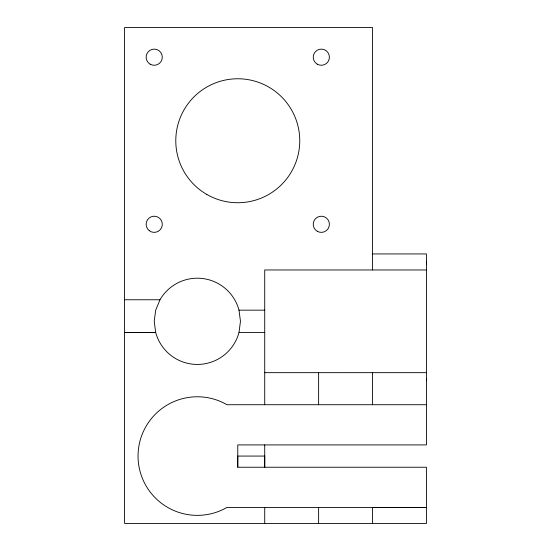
<?xml version="1.0" encoding="UTF-8"?>
<svg xmlns="http://www.w3.org/2000/svg" width="551" height="551" viewBox="0 0 551 551"><rect width="100%" height="100%" fill="white"/><g stroke="black" fill="none" stroke-linecap="round" stroke-linejoin="round"><path stroke-width="0.83" d="M372.524 269.969L372.524 27.55L124.574 27.55L124.574 523.45L426.426 523.45L426.426 467.234L237.77 467.234L237.77 456.07L264.721 456.07L264.721 467.234L264.721 444.912M426.426 380.61L426.426 378.585M426.426 264.046L426.426 262.021M159.997 299.758L155.692 310.158L154.218 321.316L155.692 332.48L124.574 332.48L155.692 332.48A43.123 43.123 0 0 0 238.996 332.48L240.463 321.316L238.996 310.158A43.123 43.123 0 0 0 159.997 299.758L124.574 299.758M372.249 253.942L426.426 253.942L426.426 444.912L237.77 444.912L237.77 467.234M426.426 269.969L264.721 269.969L264.721 404.723M238.996 310.158L264.721 310.158M238.996 332.48L264.721 332.48M264.721 372.669L426.426 372.662M426.426 404.723L226.991 404.723A59.294 59.294 0 0 0 138.046 456.07A59.294 59.294 0 0 0 226.991 507.423L426.426 507.423L372.524 507.423L372.524 523.45M372.524 372.669L372.524 404.723M318.623 372.669L318.623 404.723M318.623 507.423L318.623 523.45M264.721 507.423L264.721 523.45M317.273 231.296A8.086 8.086 0 0 0 329.402 224.291A8.086 8.086 0 0 0 317.273 217.294A8.086 8.086 0 0 0 317.273 231.296M317.273 64.198A8.086 8.086 0 0 0 329.402 57.194A8.086 8.086 0 0 0 317.273 50.196A8.086 8.086 0 0 0 317.273 64.198M206.777 194.427A61.987 61.987 0 0 0 299.758 140.746A61.987 61.987 0 0 0 206.777 87.065A61.987 61.987 0 0 0 206.777 194.427M149.273 230.69A8.086 8.086 0 0 0 162.235 225.38A8.086 8.086 0 0 0 151.153 216.812A8.086 8.086 0 0 0 149.273 230.69M150.175 64.198A8.086 8.086 0 0 0 162.304 57.194A8.086 8.086 0 0 0 150.175 50.196A8.086 8.086 0 0 0 150.175 64.198"/></g></svg>
